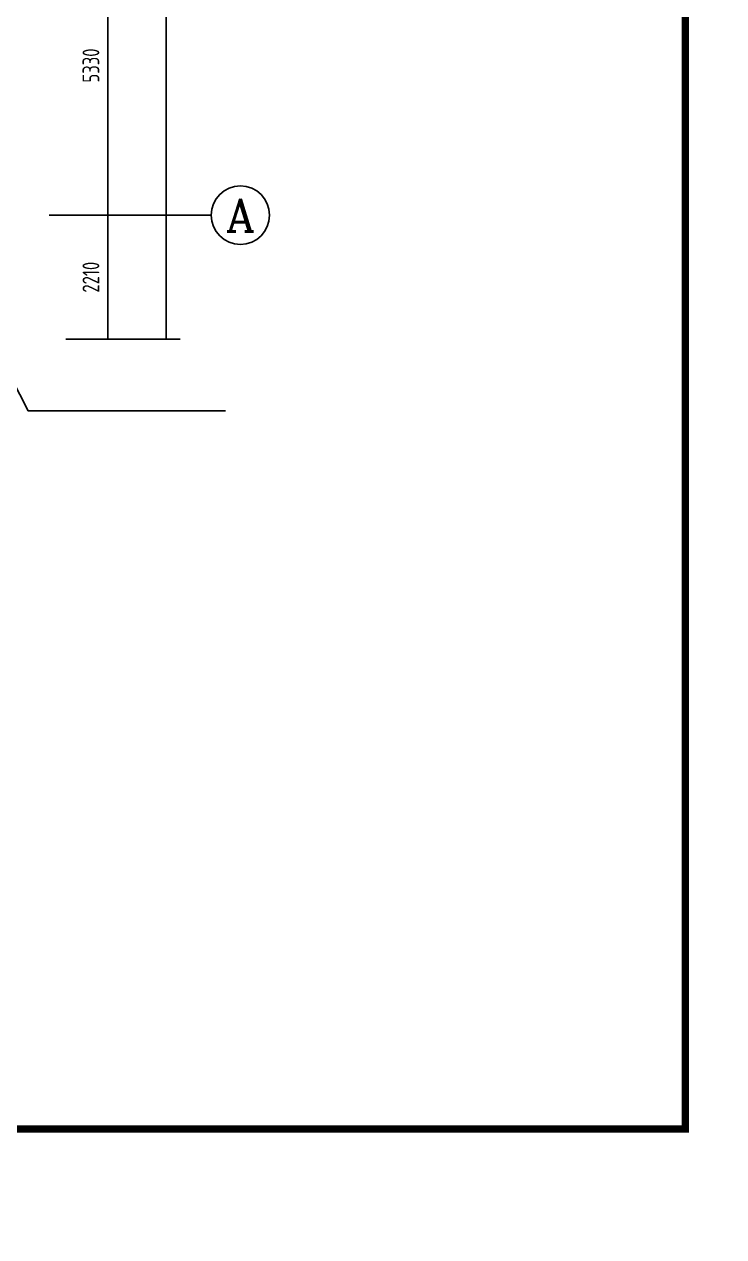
# Model space of a CAD drawing. Extents: x -726032 to 135930, y -151624 to 587044.
# Drawn here: x -642515 to -630060, y 531826 to 553422 of the extents above; entities that cross this region are included whole.
import ezdxf
from ezdxf.enums import TextEntityAlignment as Align

# ---------------------------------------------------------------- set-up
doc = ezdxf.new("R2010")
doc.units = 0
doc.header["$LTSCALE"] = 1000
doc.header["$MEASUREMENT"] = 0
doc.layers.get('0').update_dxf_attribs({"linetype": 'CONTINUOUS'})
doc.layers.get('DEFPOINTS').update_dxf_attribs({"color": 1, "linetype": 'CONTINUOUS'})
for name, color, linetype in [('AXIS', 245, 'CONTINUOUS'), ('AXIS_TEXT', 7, 'CONTINUOUS'), ('PUB_TITLE', 1, 'CONTINUOUS'), ('引线', 213, 'CONTINUOUS')]:
    doc.layers.add(name, color=color, linetype=linetype)
doc.styles.add('COMPLEX', font='COMPLEX')
doc.styles.add('DIM_FONT', font='isocp.shx', dxfattribs={"width": 0.8})
doc.dimstyles.new('AXIS', dxfattribs={"dimtxt": 300, "dimasz": 1, "dimexe": 250, "dimexo": 300, "dimgap": 150, "dimtad": 1, "dimdec": 0, "dimzin": 0, "dimdsep": 46, "dimtxsty": 'DIM_FONT', "dimcen": 0.09, "dimse1": 1, "dimse2": 1, "dimclrt": 142, "dimadec": 0, "dimazin": 0, "dimtfac": 1, "dimtdec": 0, "dimtix": 1, "dimtmove": 2, "dimatfit": 3, "dimfxl": 1, "dimtolj": 1, "dimtzin": 0, "dimarcsym": 0})
doc.dimstyles.new('DIMN', dxfattribs={"dimtxt": 300, "dimasz": 1, "dimexe": 250, "dimexo": 300, "dimgap": 150, "dimtad": 1, "dimdec": 0, "dimzin": 0, "dimdsep": 46, "dimtxsty": 'DIM_FONT', "dimcen": 0.09, "dimclrt": 142, "dimadec": 0, "dimazin": 0, "dimtfac": 1, "dimtdec": 0, "dimtix": 1, "dimtmove": 2, "dimatfit": 3, "dimfxl": 1, "dimtolj": 1, "dimtzin": 0, "dimarcsym": 0})

# ---------------------------------------------------------------- blocks, each defined once
blk = doc.blocks.new('*D484')
at = {"layer": 'AXIS', "color": 0, "lineweight": -2, "transparency": 16777216}
for p, q in [((-641773, 574852), (-639738, 574852)), ((-639988, 574851), (-639988, 547813)), ((-641773, 547812), (-639738, 547812))]:
    blk.add_line(p, q, dxfattribs=at)
at = {"layer": 'AXIS', "color": 0, "transparency": 16777216}
for points in [[(-639988, 574851), (-639988, 574851), (-639988, 574852)], [(-639988, 547813), (-639988, 547813), (-639988, 547812)]]:
    blk.add_solid(points, dxfattribs=at)
at = {"layer": 'DEFPOINTS', "color": 0, "transparency": 16777216}
for p in [(-642073, 574852), (-642073, 547812), (-639988, 547812)]:
    blk.add_point(p, dxfattribs=at)
at = {"layer": 'AXIS', "color": 142, "transparency": 16777216, "insert": (-640288, 561332), "char_height": 300, "attachment_point": 5, "rotation": 90, "style": 'DIM_FONT'}
blk.add_mtext('\\A1;27040', dxfattribs=at)
blk = doc.blocks.new('_AXISO')
blk.add_circle((0, 0), 0.5)
at = {"layer": 'AXIS_TEXT', "style": 'COMPLEX', "width": 1.041667}
blk.add_attdef('A', text='', height=0.56, dxfattribs=at).set_placement((-0.25, -0.28), (0.25, -0.28), align=Align.FIT)
blk = doc.blocks.new('*D3460')
at = {"layer": 'AXIS', "color": 0, "lineweight": -2, "transparency": 16777216}
blk.add_line((-641028, 550021), (-641028, 547813), dxfattribs=at)
at = {"layer": 'AXIS', "color": 0, "transparency": 16777216}
for points in [[(-641028, 550021), (-641028, 550021), (-641028, 550022)], [(-641028, 547813), (-641028, 547813), (-641028, 547812)]]:
    blk.add_solid(points, dxfattribs=at)
at = {"layer": 'DEFPOINTS', "color": 0, "transparency": 16777216}
for p in [(-642073, 550022), (-642073, 547812), (-641028, 547812)]:
    blk.add_point(p, dxfattribs=at)
at = {"layer": 'AXIS', "color": 142, "transparency": 16777216, "insert": (-641328, 548917), "char_height": 300, "attachment_point": 5, "rotation": 90, "style": 'DIM_FONT'}
blk.add_mtext('\\A1;2210', dxfattribs=at)
blk = doc.blocks.new('*D3461')
at = {"layer": 'AXIS', "color": 0, "lineweight": -2, "transparency": 16777216}
blk.add_line((-641028, 555351), (-641028, 550023), dxfattribs=at)
at = {"layer": 'AXIS', "color": 0, "transparency": 16777216}
for points in [[(-641028, 555351), (-641028, 555351), (-641028, 555352)], [(-641028, 550023), (-641028, 550023), (-641028, 550022)]]:
    blk.add_solid(points, dxfattribs=at)
at = {"layer": 'DEFPOINTS', "color": 0, "transparency": 16777216}
for p in [(-642073, 555352), (-642073, 550022), (-641028, 550022)]:
    blk.add_point(p, dxfattribs=at)
at = {"layer": 'AXIS', "color": 142, "transparency": 16777216, "insert": (-641328, 552687), "char_height": 300, "attachment_point": 5, "rotation": 90, "style": 'DIM_FONT'}
blk.add_mtext('\\A1;5330', dxfattribs=at)

msp = doc.modelspace()

# ---------------------------------------------------------------- linework, layer by layer
at = {"layer": 'AXIS'}
msp.add_line((-639186.9, 550022.4), (-642073.4, 550022.4), dxfattribs=at)
at = {"layer": 'PUB_TITLE'}
for points, const_width in [([(-726032.4, 532443.9), (-629442.4, 532443.9), (-629442.4, 587043.9), (-726032.4, 587043.9)], 0.234), ([(-723432.4, 533743.9), (-630742.4, 533743.9), (-630742.4, 585743.9), (-723432.4, 585743.9)], 130), ([(-726032.4, 477843.9), (-629442.4, 477843.9), (-629442.4, 532443.9), (-726032.4, 532443.9)], 0.234)]:
    msp.add_lwpolyline(points, close=True, dxfattribs=dict(at, const_width=const_width))
at = {"layer": '引线'}
msp.add_lwpolyline([(-643760.9, 549110), (-642442.9, 546536.6), (-638929.6, 546536.6)], dxfattribs=at)

# ---------------------------------------------------------------- block references
at = {"layer": 'AXIS'}
ref = msp.add_blockref('_AXISO', (-638666.9, 550022.4), dxfattribs=dict(at, xscale=-1040, yscale=1040, zscale=1040))
ref.add_attrib('A', 'A', dxfattribs={"layer": 'AXIS_TEXT', "height": 582.4, "style": 'COMPLEX', "width": 1.041667}).set_placement((-638926.9, 549731.2), (-638406.9, 549731.2), align=Align.FIT)

# ---------------------------------------------------------------- dimensions: what is measured, and where the dimension line sits
dim = msp.add_aligned_dim(p1=(-642073.4, 574852.4), p2=(-642073.4, 547812.2), distance=2085.8, dimstyle='DIMN', dxfattribs=at)
dim.commit()
dim.dimension.update_dxf_attribs({"geometry": '*D484', "text_midpoint": (-640287.7, 561332.3)})
for base, p1, p2, picture, middle in [((-641027.7, 550022.4), (-642073.4, 555352.4), (-642073.4, 550022.4), '*D3461', (-641327.7, 552687.4)), ((-641027.7, 547812.2), (-642073.4, 550022.4), (-642073.4, 547812.2), '*D3460', (-641327.7, 548917.3))]:
    dim = msp.add_linear_dim(base=base, p1=p1, p2=p2, angle=270, dimstyle='AXIS', dxfattribs=at)
    dim.commit()
    dim.dimension.update_dxf_attribs({"geometry": picture, "text_midpoint": middle})

doc.saveas('drawing.dxf')
